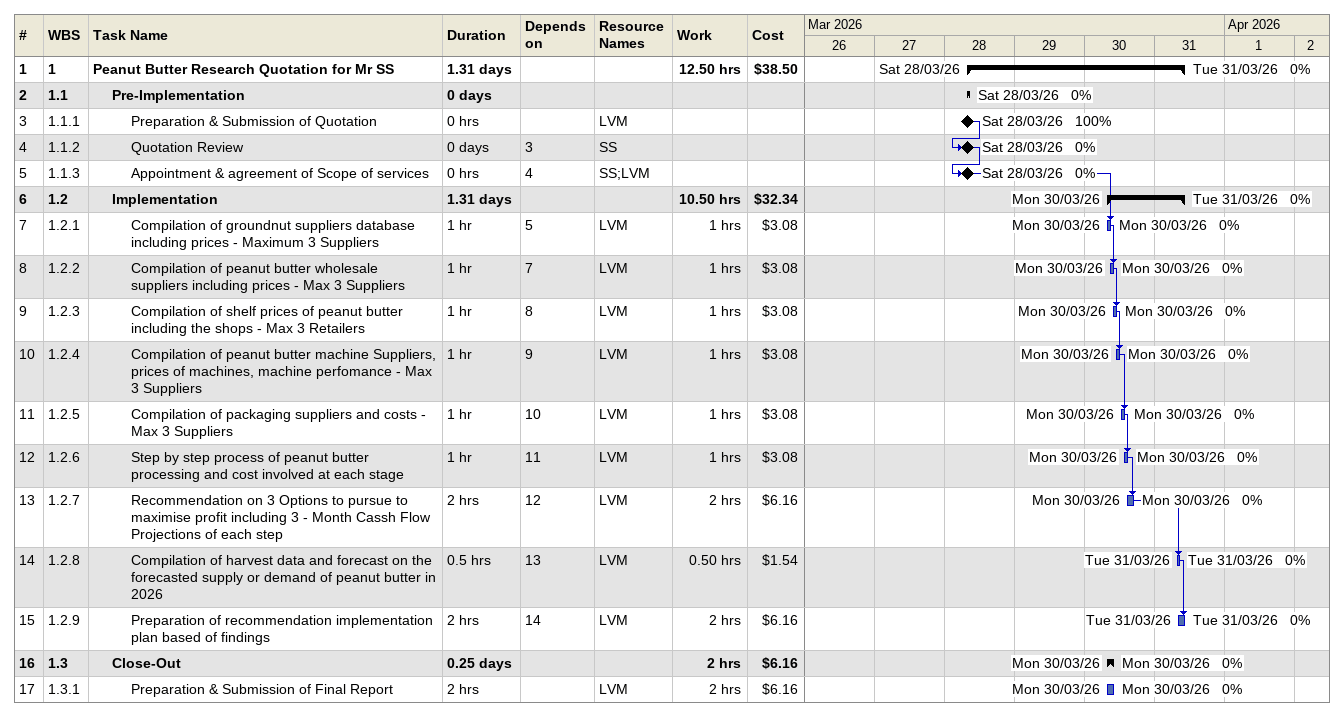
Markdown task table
| ID | WBS | Task | Duration | Start | Finish | Predecessors | Resources | % complete | Work (h) | Cost ($) |
|---|---|---|---|---|---|---|---|---|---|---|
| 1 | 1 | **Peanut Butter Research Quotation for Mr SS** | 1.31d | 2026-03-28 | 2026-03-31 |  |  | 0 | 12.50 | 38.50 |
| 2 | 1.1 | **Pre-Implementation** | 0d | 2026-03-28 | 2026-03-28 |  |  | 0 |  |  |
| 3 | 1.1.1 | Preparation & Submission of Quotation | 0h | 2026-03-28 | 2026-03-28 |  | LVM | 100 |  |  |
| 4 | 1.1.2 | Quotation Review | 0d | 2026-03-28 | 2026-03-28 | 3 | SS | 0 |  |  |
| 5 | 1.1.3 | Appointment & agreement of Scope of services | 0h | 2026-03-28 | 2026-03-28 | 4 | SS;LVM | 0 |  |  |
| 6 | 1.2 | **Implementation** | 1.31d | 2026-03-30 | 2026-03-31 |  |  | 0 | 10.50 | 32.34 |
| 7 | 1.2.1 | Compilation of groundnut suppliers database including prices - Maximum 3 Suppliers | 1h | 2026-03-30 | 2026-03-30 | 5 | LVM | 0 | 1 | 3.08 |
| 8 | 1.2.2 | Compilation of peanut butter wholesale suppliers including prices - Max 3 Suppliers | 1h | 2026-03-30 | 2026-03-30 | 7 | LVM | 0 | 1 | 3.08 |
| 9 | 1.2.3 | Compilation of shelf prices of peanut butter including the shops - Max 3 Retailers | 1h | 2026-03-30 | 2026-03-30 | 8 | LVM | 0 | 1 | 3.08 |
| 10 | 1.2.4 | Compilation of peanut butter machine Suppliers, prices of machines, machine perfomance - Max 3 Suppliers | 1h | 2026-03-30 | 2026-03-30 | 9 | LVM | 0 | 1 | 3.08 |
| 11 | 1.2.5 | Compilation of packaging suppliers and costs - Max 3 Suppliers | 1h | 2026-03-30 | 2026-03-30 | 10 | LVM | 0 | 1 | 3.08 |
| 12 | 1.2.6 | Step by step process of peanut butter processing and cost involved at each stage | 1h | 2026-03-30 | 2026-03-30 | 11 | LVM | 0 | 1 | 3.08 |
| 13 | 1.2.7 | Recommendation on 3 Options to pursue to maximise profit including 3 - Month Cassh Flow Projections of each step | 2h | 2026-03-30 | 2026-03-30 | 12 | LVM | 0 | 2 | 6.16 |
| 14 | 1.2.8 | Compilation of harvest data and forecast on the forecasted supply or demand of peanut butter in 2026 | 0.5h | 2026-03-31 | 2026-03-31 | 13 | LVM | 0 | 0.50 | 1.54 |
| 15 | 1.2.9 | Preparation of recommendation implementation plan based of findings | 2h | 2026-03-31 | 2026-03-31 | 14 | LVM | 0 | 2 | 6.16 |
| 16 | 1.3 | **Close-Out** | 0.25d | 2026-03-30 | 2026-03-30 |  |  | 0 | 2 | 6.16 |
| 17 | 1.3.1 | Preparation & Submission of Final Report | 2h | 2026-03-30 | 2026-03-30 |  | LVM | 0 | 2 | 6.16 |
